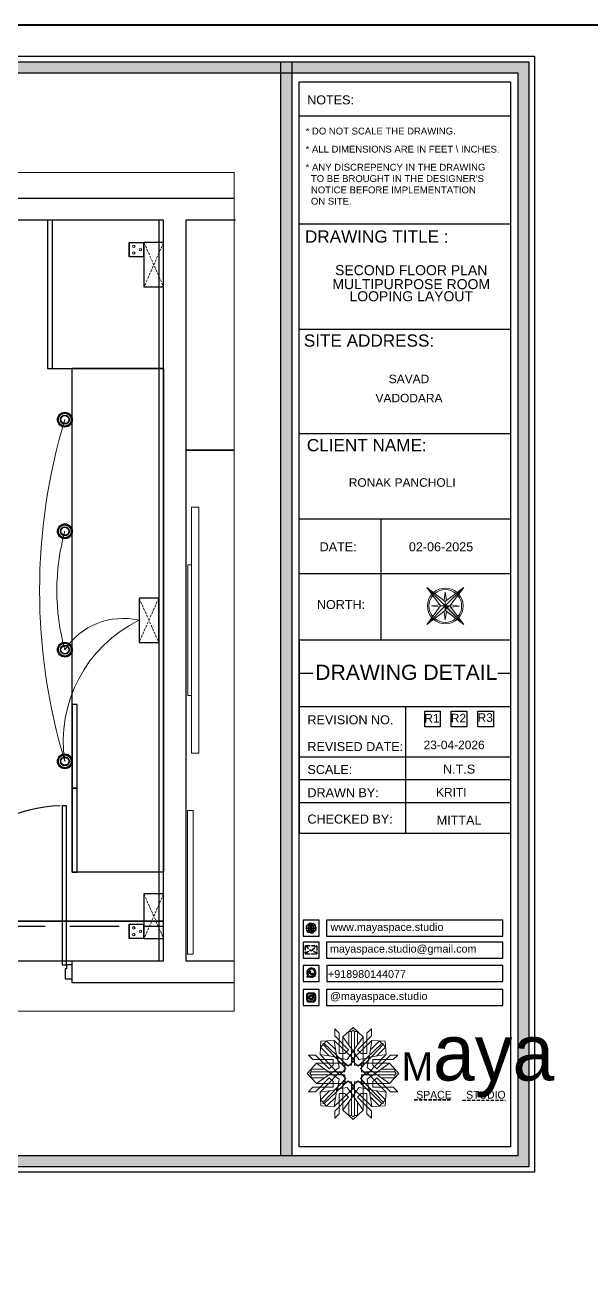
# Model space of a CAD drawing. Header units: millimetres. Extents: x 145796 to 148307, y -176303 to -174465.
# Drawn here: x 146123.7 to 146238.3, y -174716.5 to -174465.2 of the extents above; entities that cross this region are included whole.
import ezdxf
from ezdxf.enums import TextEntityAlignment as Align

# ---------------------------------------------------------------- set-up
doc = ezdxf.new("R2010")
doc.units = ezdxf.units.MM
doc.header["$MEASUREMENT"] = 0
for name, pattern in [('DASHED', [0.75, 0.5, -0.25]), ('DASHED2', [0.375, 0.25, -0.125]), ('DASHEDX2', [1.5, 1, -0.5])]:
    doc.linetypes.add(name, pattern=pattern)
doc.layers.add('AR ELE-5', color=134, linetype='Continuous')
for name, color, linetype, lineweight in [('dim05', 1, 'Continuous', 13), ('Dimension', 10, 'DASHEDX2', 20), ('ELEC-wires', 1, 'DASHED2', 13), ('Electrical', 84, 'Continuous', 30), ('ELEVATION ( SPIRAL STAIR )', 250, 'Continuous', 9), ('FALSE CEILING', 6, 'Continuous', 30), ('FURNITURE', 32, 'Continuous', 9), ('FURNITURE-1', 252, 'Continuous', 13), ('hatch-rcc', 251, 'Continuous', 9), ('Labelling', 1, 'Continuous', 25), ('NAME PLATE', 7, 'Continuous', 25), ('SECOND FLOOR', 7, 'Continuous', 9), ('SECOND FLOOR  ( PLINE )', 251, 'Continuous', 30), ('title block', 7, 'Continuous', 9)]:
    doc.layers.add(name, color=color, linetype=linetype, lineweight=lineweight)
doc.layers.add('XX~SLAB ( PLINE )', color=251, linetype='Continuous', plot=False)
doc.styles.add('Arial', font='arial.ttf')
doc.styles.get("Standard").update_dxf_attribs({"font": 'arial.ttf', "height": 6})

# ---------------------------------------------------------------- blocks, each defined once
blk = doc.blocks.new('ceiling')
at = {"layer": 'FURNITURE', "color": 9, "lineweight": 30, "true_color": 0xc7c8ca}
for p, q in [((142904.89, -176849.37, -0.13), (143012.89, -176849.37, -0.13)), ((142902.89, -176935.37, -0.13), (142902.89, -176851.37, -0.13)), ((142907.89, -176852.37, -0.13), (143014.89, -176852.37, -0.13)), ((143014.89, -176851.37, -0.13), (143014.89, -176880.36, -0.13)), ((142905.89, -176932.37, -0.13), (142905.89, -176854.37, -0.13)), ((143113.89, -176876.42), (143095.39, -176876.42)), ((143011.89, -176883.36, -0.13), (142939.89, -176883.36, -0.13)), ((142936.89, -176886.36, -0.13), (142936.89, -176934.37, -0.13)), ((142926.89, -176934.37, -0.13), (142907.89, -176934.37, -0.13)), ((142927.89, -176935.37, -0.13), (142927.89, -176936.37, -0.13)), ((142933.89, -176937.37, -0.13), (142904.89, -176937.37, -0.13)), ((142969.89, -176977.47, -0.13), (142969.89, -176955.47, -0.13)), ((142969.89, -176955.47, -0.13), (143023.89, -176955.47, -0.13)), ((142996.89, -176955.47, -0.13), (142996.89, -176981.47, -0.13)), ((143023.89, -176955.47, -0.13), (143023.89, -176977.47, -0.13)), ((143023.89, -176955.47, -0.13), (143023.89, -176957.47, -0.13)), ((142967.89, -176957.47, -0.13), (142969.89, -176957.47, -0.13)), ((143023.89, -176957.47, -0.13), (143025.89, -176957.47, -0.13)), ((142965.89, -176981.47, -0.13), (142965.89, -176959.47, -0.13)), ((143027.89, -176959.47, -0.13), (143027.89, -176981.47, -0.13)), ((143019.89, -176981.47, -0.13), (142973.89, -176981.47, -0.13)), ((143021.89, -176987.47, -0.13), (142971.89, -176987.47, -0.13))]:
    blk.add_line(p, q, dxfattribs=at)
at = {"layer": 'FURNITURE', "color": 3, "linetype": 'DASHEDX2', "lineweight": 30, "ltscale": 10}
blk.add_line((142899.89, -176989.42, -0.13), (143113.89, -176989.42, -0.13), dxfattribs=at)
at = {"layer": 'FURNITURE', "color": 9, "lineweight": 30, "ltscale": 10, "true_color": 0xc7c8ca}
for points in [[(143090.39, -176876.42), (143113.89, -176876.42), (143113.89, -176846.42), (143090.39, -176846.42)], [(143090.39, -176876.42), (143091.39, -176876.42), (143091.39, -176846.42), (143090.39, -176846.42)], [(143112.89, -176996.42), (143113.89, -176996.42), (143113.89, -176846.42), (143112.89, -176846.42)], [(143113.89, -176876.42), (143113.89, -176978.5), (143095.39, -176978.5), (143095.39, -176876.42)], [(143096.39, -176961.5), (143096.39, -176944.5), (143095.39, -176944.5), (143095.39, -176961.5)], [(143096.39, -176978.5), (143096.39, -176961.5), (143095.39, -176961.5), (143095.39, -176978.5)], [(143113.89, -176996.42), (143113.89, -176988.42), (142899.89, -176988.42), (142899.89, -176996.42)]]:
    blk.add_lwpolyline(points, close=True, dxfattribs=at)
at = {"layer": 'FURNITURE', "color": 9, "lineweight": 25, "true_color": 0xc7c8ca, "elevation": -0.13}
blk.add_lwpolyline([(142927.89, -176992.42, 1), (142931.89, -176992.42, -1), (142935.89, -176992.42, 1), (142939.89, -176992.42, -1), (142943.89, -176992.42, 1), (142947.89, -176992.42, -1), (142951.89, -176992.42, 1), (142955.89, -176992.42, -1), (142959.89, -176992.42, 1), (142963.89, -176992.42, -1), (142967.89, -176992.42, 1), (142971.89, -176992.42, -1), (142975.89, -176992.42, 1), (142979.89, -176992.42, -1), (142983.89, -176992.42, 1), (142987.89, -176992.42, -1), (142991.89, -176992.42, 1), (142995.89, -176992.42, -1), (142999.89, -176992.42, 1), (143003.89, -176992.42, -1), (143007.89, -176992.42, 1), (143011.89, -176992.42, -1), (143015.89, -176992.42, 1), (143019.89, -176992.42, -0.414214), (143021.89, -176990.42, -0.414214)], format="xyb", dxfattribs=at)
at = {"layer": 'FURNITURE', "color": 9, "lineweight": 30, "true_color": 0xc7c8ca}
for centre, radius, start, end in [((142904.89, -176851.37, -0.13), 2, 90, 180), ((143012.89, -176851.37, -0.13), 2, 0, 90), ((142907.89, -176854.37, -0.13), 2, 90, 180), ((143011.89, -176880.36, -0.13), 3, 270, 0), ((142939.89, -176886.36, -0.13), 3, 90, 180), ((142907.89, -176932.37, -0.13), 2, 180, 270), ((142904.89, -176935.37, -0.13), 2, 180, 270), ((142926.89, -176935.37, -0.13), 1, 0, 90), ((142933.89, -176934.37, -0.13), 3, 270, 0), ((142926.89, -176936.37, -0.13), 1, 270, 0), ((142967.89, -176959.47, -0.13), 2, 90, 180), ((143025.89, -176959.47, -0.13), 2, 0, 90), ((142973.89, -176977.47, -0.13), 4, 180, 270), ((143019.89, -176977.47, -0.13), 4, 270, 0), ((142971.89, -176981.47, -0.13), 6, 180, 270), ((143021.89, -176981.47, -0.13), 6, 270, 0)]:
    blk.add_arc(centre, radius, start, end, dxfattribs=at)
blk = doc.blocks.new('FSFSF')
at = {"color": 42, "lineweight": 5, "true_color": 0xe0ac11}
for p, q in [((28600.03, 143.51), (28600.03, 140.16)), ((28602.15, 141.41), (28600.03, 143.51)), ((28606.47, 133.76), (28600.03, 140.16)), ((28602.15, 141.41), (28602.15, 131.95)), ((28603.86, 139.69), (28608.58, 144.08)), ((28603.86, 126.58), (28603.86, 139.69)), ((28603.86, 139.69), (28608.58, 133.02)), ((28607.9, 142.22), (28606.58, 142.22)), ((28606.58, 142.22), (28606.58, 135.84)), ((28607.9, 142.22), (28608.58, 142.85)), ((28607.9, 142.22), (28607.9, 126.58)), ((28613.31, 139.69), (28608.58, 144.08)), ((28609.27, 142.22), (28608.59, 142.85)), ((28613.31, 139.69), (28608.59, 133.02)), ((28609.27, 142.22), (28609.27, 126.58)), ((28609.27, 142.22), (28610.59, 142.22)), ((28610.59, 142.22), (28610.59, 135.84)), ((28610.7, 133.76), (28617.14, 140.16)), ((28613.31, 126.58), (28613.31, 139.69)), ((28615.02, 141.41), (28617.14, 143.51)), ((28615.02, 141.41), (28615.02, 131.95)), ((28617.14, 143.51), (28617.14, 140.16)), ((28593.19, 131.45), (28593.54, 137.71)), ((28593.39, 135), (28594.56, 136.12)), ((28593.39, 135), (28597.6, 130.78)), ((28599.8, 138.06), (28593.54, 137.71)), ((28595.12, 136.69), (28594.53, 136.69)), ((28594.56, 136.12), (28594.56, 136.71)), ((28605.17, 124.98), (28594.56, 136.12)), ((28596.24, 137.86), (28595.12, 136.69)), ((28606.27, 126.08), (28595.12, 136.69)), ((28596.24, 137.86), (28600.47, 133.65)), ((28601.03, 130), (28599.8, 138.06)), ((28599.8, 138.05), (28608.58, 129.56)), ((28606.47, 133.76), (28604.75, 131.95)), ((28617.37, 138.05), (28608.59, 129.56)), ((28610.7, 133.76), (28612.42, 131.95)), ((28610.9, 126.08), (28622.05, 136.69)), ((28612.02, 124.98), (28622.62, 136.12)), ((28616.14, 130), (28617.37, 138.06)), ((28620.93, 137.86), (28616.7, 133.65)), ((28617.37, 138.06), (28623.63, 137.71)), ((28623.8, 135), (28619.59, 130.78)), ((28620.93, 137.86), (28622.05, 136.69)), ((28622.05, 136.69), (28622.64, 136.69)), ((28622.62, 136.12), (28622.62, 136.71)), ((28623.8, 135), (28622.62, 136.12)), ((28624, 131.45), (28623.65, 137.71)), ((28587.73, 131.22), (28591.08, 131.22)), ((28589.84, 129.1), (28587.73, 131.22)), ((28589.84, 129.1), (28599.29, 129.1)), ((28597.49, 124.78), (28591.08, 131.22)), ((28593.19, 131.45), (28601.69, 122.67)), ((28601.25, 130.22), (28593.19, 131.45)), ((28599.29, 126.5), (28599.29, 129.1)), ((28605.86, 129.18), (28601.03, 130)), ((28602.07, 125.39), (28601.25, 130.22)), ((28604.75, 131.95), (28602.15, 131.95)), ((28605.86, 129.18), (28608.58, 133.02)), ((28606.27, 126.08), (28608.58, 128.27)), ((28607.9, 128.92), (28608.58, 129.56)), ((28607.9, 128.92), (28608.58, 128.27)), ((28611.31, 129.18), (28608.59, 133.02)), ((28609.27, 128.92), (28608.59, 129.56)), ((28609.27, 128.92), (28608.59, 128.27)), ((28610.9, 126.08), (28608.59, 128.27)), ((28611.31, 129.18), (28616.14, 130)), ((28612.42, 131.95), (28615.02, 131.95)), ((28615.12, 125.39), (28615.94, 130.22)), ((28623.99, 131.45), (28615.5, 122.67)), ((28615.94, 130.22), (28624, 131.45)), ((28627.34, 129.1), (28617.89, 129.1)), ((28617.89, 126.5), (28617.89, 129.1)), ((28619.7, 124.78), (28626.1, 131.22)), ((28629.45, 131.22), (28626.1, 131.22)), ((28627.34, 129.1), (28629.45, 131.22)), ((28591.56, 127.39), (28587.17, 122.66)), ((28591.56, 117.94), (28587.17, 122.66)), ((28589.03, 123.35), (28588.4, 122.67)), ((28589.03, 121.98), (28588.4, 122.65)), ((28589.03, 123.35), (28589.03, 124.67)), ((28589.03, 124.67), (28595.4, 124.67)), ((28589.03, 123.35), (28604.66, 123.35)), ((28589.03, 121.98), (28604.66, 121.98)), ((28589.03, 121.98), (28589.03, 120.66)), ((28604.66, 127.39), (28591.56, 127.39)), ((28591.56, 127.39), (28598.23, 122.67)), ((28591.56, 117.94), (28598.23, 122.65)), ((28593.19, 113.88), (28601.69, 122.65)), ((28597.49, 124.78), (28599.29, 126.5)), ((28602.07, 125.39), (28598.23, 122.67)), ((28602.07, 119.94), (28598.23, 122.65)), ((28602.33, 123.35), (28601.69, 122.67)), ((28602.33, 121.98), (28601.69, 122.65)), ((28602.33, 123.35), (28602.97, 122.67)), ((28602.33, 121.98), (28602.97, 122.65)), ((28605.17, 124.98), (28602.97, 122.67)), ((28605.17, 120.35), (28602.97, 122.65)), ((28603.68, 126.54), (28603.68, 127.39)), ((28604.66, 126.54), (28603.68, 126.54)), ((28604.71, 127.57), (28603.86, 127.57)), ((28607.9, 126.58), (28603.86, 126.58)), ((28604.66, 123.35), (28604.66, 127.39)), ((28604.66, 121.98), (28604.66, 117.94)), ((28604.7, 126.58), (28604.71, 127.57)), ((28609.27, 126.58), (28613.31, 126.58)), ((28612.02, 124.98), (28614.21, 122.67)), ((28612.02, 120.35), (28614.21, 122.65)), ((28612.46, 126.58), (28612.46, 127.57)), ((28612.46, 127.57), (28613.31, 127.57)), ((28612.52, 123.35), (28612.52, 127.39)), ((28612.52, 127.39), (28625.63, 127.39)), ((28612.52, 126.54), (28613.51, 126.54)), ((28628.16, 123.35), (28612.52, 123.35)), ((28612.52, 121.98), (28612.52, 117.94)), ((28628.16, 121.98), (28612.52, 121.98)), ((28613.51, 126.54), (28613.51, 127.39)), ((28614.85, 123.35), (28614.21, 122.67)), ((28614.85, 121.98), (28614.21, 122.65)), ((28614.85, 123.35), (28615.5, 122.67)), ((28614.85, 121.98), (28615.5, 122.65)), ((28615.12, 125.39), (28618.96, 122.67)), ((28615.12, 119.94), (28618.96, 122.65)), ((28623.99, 113.88), (28615.5, 122.65)), ((28619.7, 124.78), (28617.89, 126.5)), ((28625.63, 127.39), (28618.96, 122.67)), ((28625.63, 117.94), (28618.96, 122.65)), ((28628.16, 124.67), (28621.78, 124.67)), ((28625.63, 127.39), (28630.02, 122.66)), ((28625.63, 117.94), (28630.02, 122.66)), ((28628.16, 123.35), (28628.16, 124.67)), ((28628.16, 123.35), (28628.78, 122.67)), ((28628.16, 121.98), (28628.78, 122.65)), ((28628.16, 121.98), (28628.16, 120.66)), ((28589.84, 116.23), (28587.73, 114.11)), ((28589.03, 120.66), (28595.4, 120.66)), ((28589.84, 116.23), (28599.29, 116.23)), ((28597.49, 120.54), (28591.08, 114.11)), ((28604.66, 117.94), (28591.56, 117.94)), ((28605.17, 120.35), (28594.56, 109.2)), ((28606.27, 119.15), (28595.12, 108.54)), ((28597.49, 120.54), (28599.29, 118.83)), ((28599.29, 118.83), (28599.29, 116.23)), ((28605.86, 116.05), (28601.03, 115.23)), ((28602.07, 119.94), (28601.25, 115.1)), ((28604.66, 118.78), (28603.68, 118.78)), ((28603.68, 118.78), (28603.68, 117.94)), ((28607.9, 118.65), (28603.86, 118.65)), ((28603.86, 118.65), (28603.86, 105.54)), ((28604.71, 117.66), (28603.86, 117.66)), ((28604.7, 118.65), (28604.71, 117.66)), ((28605.86, 116.05), (28608.58, 112.21)), ((28606.27, 119.15), (28608.58, 116.96)), ((28607.9, 103.01), (28607.9, 118.65)), ((28607.9, 116.31), (28608.58, 116.96)), ((28607.9, 116.31), (28608.58, 115.67)), ((28610.9, 119.15), (28608.59, 116.96)), ((28609.27, 116.31), (28608.59, 116.96)), ((28609.27, 116.31), (28608.59, 115.67)), ((28611.31, 116.05), (28608.59, 112.21)), ((28609.27, 118.65), (28613.31, 118.65)), ((28609.27, 103.01), (28609.27, 118.65)), ((28610.9, 119.15), (28622.05, 108.54)), ((28611.31, 116.05), (28616.14, 115.23)), ((28612.02, 120.35), (28622.62, 109.2)), ((28612.46, 118.65), (28612.46, 117.66)), ((28612.46, 117.66), (28613.31, 117.66)), ((28612.52, 118.78), (28613.51, 118.78)), ((28612.52, 117.94), (28625.63, 117.94)), ((28613.31, 118.65), (28613.31, 105.54)), ((28613.51, 118.78), (28613.51, 117.94)), ((28615.12, 119.94), (28615.94, 115.1)), ((28619.7, 120.54), (28617.89, 118.83)), ((28617.89, 118.83), (28617.89, 116.23)), ((28627.34, 116.23), (28617.89, 116.23)), ((28619.7, 120.54), (28626.1, 114.11)), ((28628.16, 120.66), (28621.78, 120.66)), ((28627.34, 116.23), (28629.45, 114.11)), ((28587.73, 114.11), (28591.08, 114.11)), ((28601.25, 115.1), (28593.19, 113.87)), ((28593.19, 113.87), (28593.54, 107.62)), ((28593.39, 110.32), (28597.6, 114.55)), ((28593.39, 110.32), (28594.56, 109.2)), ((28596.24, 107.37), (28600.47, 111.58)), ((28599.8, 107.17), (28608.58, 115.67)), ((28601.03, 115.23), (28599.8, 107.17)), ((28606.47, 111.47), (28600.03, 105.07)), ((28602.15, 103.82), (28602.15, 113.27)), ((28604.75, 113.27), (28602.15, 113.27)), ((28603.86, 105.54), (28608.58, 112.21)), ((28606.47, 111.47), (28604.75, 113.27)), ((28617.37, 107.17), (28608.59, 115.67)), ((28613.31, 105.54), (28608.59, 112.21)), ((28610.7, 111.47), (28612.42, 113.27)), ((28610.7, 111.47), (28617.14, 105.07)), ((28612.42, 113.27), (28615.02, 113.27)), ((28615.02, 103.82), (28615.02, 113.27)), ((28615.94, 115.1), (28624, 113.87)), ((28616.14, 115.23), (28617.37, 107.17)), ((28620.93, 107.37), (28616.7, 111.58)), ((28623.8, 110.32), (28619.59, 114.55)), ((28623.8, 110.32), (28622.62, 109.2)), ((28624, 113.87), (28623.65, 107.62)), ((28629.45, 114.11), (28626.1, 114.11)), ((28599.8, 107.17), (28593.54, 107.52)), ((28595.12, 108.54), (28594.53, 108.54)), ((28594.56, 109.2), (28594.56, 108.61)), ((28596.24, 107.37), (28595.12, 108.54)), ((28600.03, 101.71), (28600.03, 105.07)), ((28603.86, 105.54), (28608.58, 101.15)), ((28606.58, 103.01), (28606.58, 109.38)), ((28613.31, 105.54), (28608.58, 101.15)), ((28610.59, 103.01), (28610.59, 109.38)), ((28617.14, 101.71), (28617.14, 105.07)), ((28617.37, 107.17), (28623.63, 107.52)), ((28620.93, 107.37), (28622.05, 108.54)), ((28622.05, 108.54), (28622.64, 108.54)), ((28622.62, 109.2), (28622.62, 108.61)), ((28602.15, 103.82), (28600.03, 101.71)), ((28607.9, 103.01), (28606.58, 103.01)), ((28607.9, 103.01), (28608.58, 102.38)), ((28609.27, 103.01), (28608.59, 102.38)), ((28609.27, 103.01), (28610.59, 103.01)), ((28615.02, 103.82), (28617.14, 101.71))]:
    blk.add_line(p, q, dxfattribs=at)
blk = doc.blocks.new('hgwg')
at = {"layer": 'Dimension', "true_color": 0xd39e00}
h = blk.add_hatch(color=42, dxfattribs=at)
h.dxf.hatch_style = 1
h.paths.add_polyline_path([(27505.71, 45.05), (27494.27, 45.05), (27494.27, 44.9), (27505.71, 44.9)])
h = blk.add_hatch(color=42, dxfattribs=at)
h.dxf.hatch_style = 1
h.paths.add_polyline_path([(27523.3, 44.9), (27509.68, 44.9), (27509.68, 44.75), (27523.3, 44.75)])
at = {"layer": 'Dimension', "color": 42, "true_color": 0xd39e00}
for p, q in [((27494.27, 45.05), (27505.71, 45.05)), ((27494.27, 44.9), (27494.27, 45.05)), ((27494.27, 44.9), (27505.71, 44.9)), ((27505.71, 45.05), (27505.71, 44.9)), ((27509.68, 44.9), (27523.3, 44.9)), ((27509.68, 44.9), (27509.68, 44.75)), ((27509.68, 44.75), (27523.3, 44.75)), ((27523.3, 44.75), (27523.3, 44.9))]:
    blk.add_line(p, q, dxfattribs=at)
at = {"layer": 'Dimension', "color": 42, "true_color": 0xd39e00, "attachment_point": 1}
for s, width, insert, char_height in [('{\\fCinzel|b0|i0|c0|p2;\\H1.5x;M\\fAmsterdam One|b0|i0|c0|p2;\\H2x;aya}', 85.3277, (27490.17, 69.17), 6), ('{\\fCinzel|b0|i0|c0|p0;SPACE     STUDIO}', 66.129, (27494.83, 47.86), 2.5)]:
    blk.add_mtext_dynamic_manual_height_columns(s, width=width, gutter_width=30, heights=[0], dxfattribs=dict(at, insert=insert, char_height=char_height))
blk = doc.blocks.new('QEGW4TG')
at = {"layer": 'Dimension', "true_color": 0x000000}
h = blk.add_hatch(color=18, dxfattribs=at)
h.dxf.hatch_style = 1
h.paths.add_polyline_path([(2.69, 1.93, 0.170513), (2.95, 1.97, 0.190337), (3.11, 2.18, 0.316231), (3.07, 2.28), (2.79, 2.37, 0.273721), (2.69, 2.34, 0.040749), (2.63, 2.27, -0.441282), (2.53, 2.25, -0.11828), (2.06, 2.64, -0.441282), (2.07, 2.74, 0.040749), (2.13, 2.81, 0.290083), (2.14, 2.92), (2.01, 3.18, 0.316231), (1.91, 3.2, 0.190337), (1.73, 3, 0.170513), (1.72, 2.74, 0.252784)], flags=0)
h.paths.add_polyline_path([(1.19, 1.98), (1.03, 1.3, 0.550912), (1.11, 1.23), (1.75, 1.39, 6.344125)])
h.paths.add_polyline_path([(1.81, 1.7), (1.4, 1.6), (1.5, 2.03, -9.071339)], flags=16)
h.paths.add_polyline_path([(3.11, 2.16, -0.17811), (2.95, 1.97, -0.170513), (2.69, 1.93, -0.252784), (1.72, 2.74, -0.170513), (1.73, 3, -0.17811), (1.89, 3.19, -0.370089), (2.01, 3.18), (2.14, 2.92, -0.307185), (2.13, 2.8, -0.041087), (2.06, 2.73, 0.321676), (2.05, 2.65, 0.126524), (2.55, 2.24, 0.312216), (2.62, 2.26, -0.041087), (2.68, 2.34, -0.290673), (2.79, 2.37), (3.07, 2.28, -0.370089)], flags=0)
h = blk.add_hatch(color=18, dxfattribs=at)
h.dxf.hatch_style = 1
h.paths.add_polyline_path([(2.79, 2.37, 0.273721), (2.69, 2.34, 0.040749), (2.63, 2.27, -0.441282), (2.53, 2.25, -0.11828), (2.06, 2.64, -0.441282), (2.07, 2.74, 0.040749), (2.13, 2.81, 0.290083), (2.14, 2.92), (2.01, 3.18, 0.316231), (1.91, 3.2, 0.190337), (1.73, 3, 0.170513), (1.72, 2.74, 0.252784), (2.69, 1.93, 0.170513), (2.95, 1.97, 0.190337), (3.11, 2.18, 0.316231), (3.07, 2.28)])
for p, q in [((1.19, 1.98), (1.03, 1.3)), ((1.1, 1.23), (1.75, 1.39)), ((1.5, 2.03), (1.4, 1.6)), ((1.4, 1.6), (1.81, 1.7)), ((2.01, 3.18), (2.14, 2.92)), ((3.07, 2.28), (2.8, 2.36))]:
    blk.add_line(p, q)
blk.add_lwpolyline([(0, 0), (4.68, 0), (4.68, 4.68), (0, 4.68)], close=True)
for centre, radius, start, end in [((2.39, 2.56), 1.34, 241.4727, 205.6422), ((1.09, 1.29), 0.0598, 164.8483, 282.1458), ((2.39, 2.56), 1.04, 235.9962, 210.8333), ((2.09, 2.87), 0.39, 159.7007, 198.4072), ((2.96, 3.23), 1.33, 201.4218, 258.1669), ((2.07, 2.87), 0.364, 118.9685, 159.3648), ((1.94, 3.12), 0.0896, 41.8985, 123.1344), ((2.11, 2.68), 0.066, 135.9932, 224.8892), ((1.67, 3.16), 0.586, 312.4617, 321.8728), ((3.12, 3.42), 1.31, 216.5455, 243.5279), ((2.05, 2.87), 0.104, 320.3924, 28.6971), ((2.57, 2.3), 0.066, 234.2482, 323.1441), ((3.11, 1.94), 0.586, 137.2645, 146.6756), ((2.76, 2.27), 0.104, 70.4402, 138.745), ((2.75, 2.31), 0.39, 260.7301, 299.4366), ((2.76, 2.29), 0.364, 299.7725, 340.1688), ((3.03, 2.2), 0.0896, 336.0029, 57.2388)]:
    blk.add_arc(centre, radius, start, end)
blk = doc.blocks.new('ASGERG')
at = {"layer": 'Dimension', "true_color": 0x000000}
h = blk.add_hatch(color=18, dxfattribs=at)
h.dxf.hatch_style = 1
h.paths.add_polyline_path([(0.99, 1.7, 0.353872), (1.69, 1.03), (2.96, 1.03, 0.353872), (3.66, 1.7), (3.66, 2.99, 0.353872), (2.96, 3.67), (1.69, 3.67, 0.353872), (0.99, 2.99)])
h.paths.add_polyline_path([(1.27, 2.97, -0.353872), (1.72, 3.4), (2.94, 3.4, -0.353872), (3.38, 2.97), (3.38, 1.72, -0.353872), (2.94, 1.3), (1.72, 1.3, -0.353872), (1.27, 1.72)], flags=16)
h.paths.add_polyline_path([(3.02, 2.35, -1), (1.64, 2.35, -1)], flags=0)
h.paths.add_polyline_path([(2.74, 2.35, -1), (1.92, 2.35, -1)], flags=0)
h.paths.add_polyline_path([(2.86, 3.02, -1), (3.19, 3.02, -1)], flags=0)
h.paths.add_polyline_path([(1.64, 2.35, 1), (3.02, 2.35, 1)], flags=0)
h = blk.add_hatch(color=18, dxfattribs=at)
h.dxf.hatch_style = 1
h.paths.add_polyline_path([(1.64, 2.35, 1), (3.02, 2.35, 1)])
h.paths.add_polyline_path([(2.74, 2.35, -1), (1.92, 2.35, -1)], flags=16)
h = blk.add_hatch(color=18, dxfattribs=at)
h.dxf.hatch_style = 1
h.paths.add_polyline_path([(3.19, 3.02, 1), (2.86, 3.02, 1)])
for p, q in [((1.69, 3.67), (2.96, 3.67)), ((0.99, 2.99), (0.99, 1.7)), ((1.27, 2.97), (1.27, 1.72)), ((1.69, 1.03), (2.96, 1.03)), ((2.94, 3.4), (1.72, 3.4)), ((2.94, 1.3), (1.72, 1.3)), ((3.38, 2.97), (3.38, 1.72)), ((3.66, 2.99), (3.66, 1.7))]:
    blk.add_line(p, q)
blk.add_lwpolyline([(0, 0), (4.68, 0), (4.68, 4.68), (0, 4.68)], close=True)
for centre, radius in [((2.33, 2.35), 0.694), ((2.33, 2.35), 0.414), ((3.02, 3.02), 0.168)]:
    blk.add_circle(centre, radius)
for centre, radius, start, end in [((1.76, 2.89), 0.778, 94.8631, 172.8127), ((2.89, 2.89), 0.778, 7.1873, 85.1369), ((1.76, 1.8), 0.778, 187.1873, 265.1369), ((1.76, 2.91), 0.491, 94.8631, 172.8127), ((1.76, 1.78), 0.491, 187.1873, 265.1369), ((2.9, 2.91), 0.491, 7.1873, 85.1369), ((2.9, 1.78), 0.491, 274.8631, 352.8127), ((2.89, 1.8), 0.778, 274.8631, 352.8127)]:
    blk.add_arc(centre, radius, start, end)
blk = doc.blocks.new('ETYETE')
at = {"layer": 'Dimension', "true_color": 0x000000}
h = blk.add_hatch(color=18, dxfattribs=at)
h.dxf.hatch_style = 1
h.paths.add_polyline_path([(3.76, 1.14, 0.414214), (4.12, 1.5), (4.12, 3.29, 0.414214), (3.76, 3.65), (0.92, 3.65, 0.414214), (0.56, 3.29), (0.56, 1.5, 0.414214), (0.92, 1.14)])
h.paths.add_polyline_path([(2.61, 2.22), (3.92, 1.34, -0.198912), (3.76, 1.28), (0.92, 1.28, -0.198912), (0.76, 1.34), (2.08, 2.22), (2.34, 1.98)], flags=16)
h.paths.add_polyline_path([(2.34, 2.16), (0.89, 3.51, -0.028783), (0.92, 3.52), (3.76, 3.52, -0.028783), (3.79, 3.51)], flags=16)
h.paths.add_polyline_path([(2.71, 2.32), (3.92, 3.45, -0.202482), (3.99, 3.29), (3.99, 1.5, -0.043076), (3.98, 1.46)], flags=16)
h.paths.add_polyline_path([(1.98, 2.32), (0.7, 1.46, -0.043076), (0.7, 1.5), (0.7, 3.29, -0.202482), (0.76, 3.45)], flags=16)
blk.add_lwpolyline([(0, 0), (4.68, 0), (4.68, 4.68), (0, 4.68)], close=True)
at = {"layer": 'Dimension', "color": 18, "true_color": 0x000000}
for p, q in [((0.92, 3.65), (3.76, 3.65)), ((0.56, 3.29), (0.56, 1.5)), ((0.7, 3.29), (0.7, 1.5)), ((0.7, 1.46), (1.98, 2.32)), ((0.76, 3.45), (1.98, 2.32)), ((0.76, 1.34), (2.08, 2.22)), ((0.89, 3.51), (2.34, 2.16)), ((0.92, 3.52), (3.76, 3.52)), ((0.92, 1.28), (3.76, 1.28)), ((0.92, 1.14), (3.76, 1.14)), ((2.08, 2.22), (2.34, 1.98)), ((2.34, 2.16), (3.79, 3.51)), ((2.34, 1.98), (2.61, 2.22)), ((3.92, 1.34), (2.61, 2.22)), ((2.71, 2.32), (3.92, 3.45)), ((3.98, 1.46), (2.71, 2.32)), ((3.99, 3.29), (3.99, 1.5)), ((4.12, 3.29), (4.12, 1.5))]:
    blk.add_line(p, q, dxfattribs=at)
for centre, radius, start, end in [((0.92, 3.29), 0.358, 90, 180), ((3.76, 3.29), 0.358, 0, 90), ((0.92, 1.5), 0.358, 180, 270), ((0.92, 3.29), 0.224, 134.2136, 180), ((0.92, 1.5), 0.224, 180, 189.8662), ((0.92, 1.5), 0.224, 225, 270), ((0.92, 3.29), 0.224, 90, 96.5948), ((3.76, 3.29), 0.224, 83.4052, 90), ((3.76, 1.5), 0.358, 270, 0), ((3.76, 1.5), 0.224, 270, 315), ((3.76, 3.29), 0.224, 0, 45.7864), ((3.76, 1.5), 0.224, 350.1338, 0)]:
    blk.add_arc(centre, radius, start, end, dxfattribs=at)
blk = doc.blocks.new('DTGWEGEARG')
at = {"layer": 'Dimension', "true_color": 0x000000}
h = blk.add_hatch(color=18, dxfattribs=at)
h.dxf.hatch_style = 1
h.paths.add_polyline_path([(3.83, 2.34, 1), (0.85, 2.34, 1)])
h.paths.add_polyline_path([(2.51, 1.01, 0.105795), (2.96, 1.58, -0.055205), (3.3, 1.41, -0.169822)], flags=16)
h.paths.add_polyline_path([(2.41, 1.12), (2.41, 1.69, -0.058279), (2.81, 1.63, -0.103353)], flags=16)
h.paths.add_polyline_path([(2.26, 1.13, -0.101741), (1.87, 1.63, -0.057171), (2.26, 1.69)], flags=16)
h.paths.add_polyline_path([(2.17, 1.01, -0.169822), (1.38, 1.41, -0.055205), (1.72, 1.58, 0.105795)], flags=16)
h.paths.add_polyline_path([(3.02, 1.72, 0.081336), (3.13, 2.27), (3.68, 2.27, -0.152069), (3.4, 1.52, 0.05687)], flags=16)
h.paths.add_polyline_path([(2.87, 1.77, 0.061945), (2.41, 1.84), (2.41, 2.27), (2.98, 2.27, -0.081344)], flags=16)
h.paths.add_polyline_path([(2.26, 1.84, 0.060923), (1.8, 1.77, -0.081344), (1.7, 2.27), (2.26, 2.27)], flags=16)
h.paths.add_polyline_path([(1.66, 1.72, 0.05687), (1.28, 1.52, -0.152069), (1, 2.27), (1.55, 2.27, 0.081336)], flags=16)
h.paths.add_polyline_path([(2.41, 2.42), (2.41, 2.83, 0.061945), (2.87, 2.91, -0.080009), (2.98, 2.42)], flags=16)
h.paths.add_polyline_path([(3.13, 2.42, 0.080116), (3.02, 2.96, 0.05687), (3.4, 3.16, 0.028258), (3.3, 3.27, -0.055205), (2.96, 3.1, 0.105795), (2.51, 3.67, -0.36029), (3.68, 2.42)], flags=16)
h.paths.add_polyline_path([(2.26, 2.42), (1.7, 2.42, -0.080009), (1.8, 2.91, 0.060923), (2.26, 2.84)], flags=16)
h.paths.add_polyline_path([(1.55, 2.42), (1, 2.42, -0.150466), (1.28, 3.16, 0.05687), (1.66, 2.96, 0.080116)], flags=16)
h.paths.add_polyline_path([(2.41, 2.98), (2.41, 3.56, -0.103353), (2.81, 3.05, -0.058279)], flags=16)
h.paths.add_polyline_path([(2.26, 2.99, -0.057171), (1.87, 3.05, -0.101741), (2.26, 3.55)], flags=16)
h.paths.add_polyline_path([(1.72, 3.1, -0.055205), (1.38, 3.27, -0.169822), (2.17, 3.67, 0.105795)], flags=16)
blk.add_lwpolyline([(0, 0), (4.68, 0), (4.68, 4.68), (0, 4.68)], close=True)
at = {"layer": 'Dimension', "color": 18, "true_color": 0x000000}
for p, q in [((1, 2.42), (1.55, 2.42)), ((1, 2.27), (1.55, 2.27)), ((1.7, 2.42), (2.26, 2.42)), ((1.7, 2.27), (2.26, 2.27)), ((2.26, 3.55), (2.26, 2.99)), ((2.26, 2.84), (2.26, 2.42)), ((2.26, 2.27), (2.26, 1.84)), ((2.26, 1.69), (2.26, 1.13)), ((2.41, 3.56), (2.41, 2.98)), ((2.41, 2.83), (2.41, 2.42)), ((2.41, 2.42), (2.98, 2.42)), ((2.41, 2.27), (2.98, 2.27)), ((2.41, 2.27), (2.41, 1.84)), ((2.41, 1.69), (2.41, 1.12)), ((3.13, 2.42), (3.68, 2.42)), ((3.13, 2.27), (3.68, 2.27))]:
    blk.add_line(p, q, dxfattribs=at)
blk.add_circle((2.34, 2.34), 1.49, dxfattribs=at)
for centre, radius, start, end in [((2.34, 2.34), 1.34, 97.3549, 135.9073), ((3.28, 2.34), 1.73, 129.9301, 154.0867), ((2.34, 2.34), 1.34, 3.3907, 82.6451), ((1.4, 2.34), 1.73, 25.9133, 50.0699), ((2.34, 2.34), 1.34, 142.3819, 176.6093), ((2.34, 2.34), 1.34, 183.0315, 217.6181), ((2.34, 4.74), 1.9, 236.1399, 249.1595), ((2.34, -0.06), 1.9, 110.8405, 123.8601), ((2.34, 4.74), 1.75, 236.7417, 249.3811), ((2.34, -0.06), 1.75, 110.6189, 123.2583), ((2.34, 2.34), 1.34, 224.0927, 262.6451), ((3.28, 2.34), 1.73, 159.0567, 177.3789), ((3.28, 2.34), 1.73, 182.3435, 200.9433), ((3.28, 2.34), 1.58, 158.8325, 177.1302), ((3.28, 2.34), 1.58, 182.5658, 201.1675), ((3.28, 2.34), 1.73, 205.9133, 230.0699), ((2.34, 4.74), 1.9, 253.6799, 267.6253), ((2.34, -0.06), 1.9, 92.3747, 106.3201), ((3.28, 2.34), 1.58, 130.1073, 153.3446), ((2.34, 4.74), 1.75, 254.3336, 267.422), ((2.34, -0.06), 1.75, 92.578, 105.6664), ((3.28, 2.34), 1.58, 206.6554, 229.8927), ((1.4, 2.34), 1.58, 26.6554, 50.2584), ((2.34, 4.74), 1.75, 272.3248, 285.6664), ((2.34, 4.74), 1.9, 272.1415, 286.3201), ((2.34, -0.06), 1.9, 73.6799, 87.8585), ((2.34, -0.06), 1.75, 74.3336, 87.6752), ((1.4, 2.34), 1.58, 309.7416, 333.3446), ((1.4, 2.34), 1.73, 309.9301, 334.0867), ((2.34, 2.34), 1.34, 277.3549, 315.9073), ((1.4, 2.34), 1.58, 2.8698, 21.1675), ((1.4, 2.34), 1.58, 338.8325, 357.4342), ((2.34, 4.74), 1.75, 290.6189, 303.2583), ((2.34, -0.06), 1.75, 56.7417, 69.3811), ((2.34, 4.74), 1.9, 290.8405, 303.8601), ((1.4, 2.34), 1.73, 2.6211, 20.9433), ((1.4, 2.34), 1.73, 339.0567, 357.6565), ((2.34, -0.06), 1.9, 56.1399, 69.1595), ((2.34, 2.34), 1.34, 322.3819, 356.9685)]:
    blk.add_arc(centre, radius, start, end, dxfattribs=at)
blk = doc.blocks.new('4t')
at = {"transparency": 33554607}
h = blk.add_hatch(color=1, dxfattribs=at)
h.dxf.hatch_style = 1
h.paths.add_polyline_path([(45531.33, -35822.29), (45529.23, -35821.83), (45528.09, -35837.01)])
h = blk.add_hatch(color=1, dxfattribs=at)
h.dxf.hatch_style = 1
h.paths.add_polyline_path([(45533.44, -35822.75), (45531.33, -35822.29), (45528.09, -35837.01)])
h = blk.add_hatch(color=1, dxfattribs=at)
h.dxf.hatch_style = 1
h.paths.add_polyline_path([(45531.8, -35820.19), (45529.23, -35821.83), (45531.33, -35822.29)])
h = blk.add_hatch(color=1, dxfattribs=at)
h.dxf.hatch_style = 1
h.paths.add_polyline_path([(45531.8, -35820.19), (45531.33, -35822.29), (45533.44, -35822.75)])
at = {"layer": 'title block', "color": 7, "lineweight": 9}
for p, q in [((45535.51, -35803.37), (45530.16, -35817.62)), ((45535.51, -35803.37), (45531.8, -35820.19)), ((45534.36, -35818.55), (45535.51, -35803.37)), ((45530.5, -35816.7), (45526.88, -35812.49)), ((45526.88, -35812.49), (45529.18, -35817.55)), ((45530.16, -35817.62), (45514.98, -35816.48)), ((45514.98, -35816.48), (45529.23, -35821.83)), ((45514.98, -35816.48), (45531.8, -35820.19)), ((45528.31, -35821.48), (45524.1, -35825.11)), ((45524.1, -35825.11), (45529.16, -35822.81)), ((45531.8, -35820.19), (45528.09, -35837.01)), ((45529.23, -35821.83), (45528.09, -35837.01)), ((45528.09, -35837.01), (45533.44, -35822.75)), ((45531.8, -35820.19), (45529.23, -35821.83)), ((45531.8, -35820.19), (45530.16, -35817.62)), ((45534.36, -35818.55), (45531.8, -35820.19)), ((45533.44, -35822.75), (45531.8, -35820.19)), ((45531.8, -35820.19), (45548.62, -35823.9)), ((45533.44, -35822.75), (45548.62, -35823.9)), ((45548.62, -35823.9), (45534.36, -35818.55)), ((45536.71, -35827.89), (45534.42, -35822.83)), ((45539.5, -35815.27), (45534.44, -35817.57)), ((45535.28, -35818.89), (45539.5, -35815.27)), ((45533.09, -35823.67), (45536.71, -35827.89))]:
    blk.add_line(p, q, dxfattribs=at)
for radius, start, end in [(11.79, 81.35997, 163.76651), (10.83, 82.42855, 162.69793), (10.83, 352.42855, 72.69793), (11.79, 351.35997, 73.76651), (11.79, 171.35997, 253.76651), (10.83, 172.42855, 252.69793), (11.79, 261.35997, 343.76651), (10.83, 262.42855, 342.69793)]:
    blk.add_arc((45531.8, -35820.19), radius, start, end, dxfattribs=at)
blk = doc.blocks.new('LAYOUT FILE')
at = {"layer": 'NAME PLATE', "true_color": 0xd39e00}
h = blk.add_hatch(color=42, dxfattribs=at)
h.paths.add_polyline_path([(3346889.83, -513806.18), (3346889.83, -514260.7), (3347535.56, -514260.7), (3347535.56, -513806.18)])
h.paths.add_polyline_path([(3346894.36, -513810.71), (3347531.03, -513810.71), (3347531.03, -514256.17), (3346894.36, -514256.17)], flags=16)
blk.add_hatch(color=42, dxfattribs=at).paths.add_polyline_path([(3347433.6, -514256.17), (3347438.13, -514256.17), (3347438.13, -513806.18), (3347433.6, -513806.18)])
at = {"layer": 'NAME PLATE', "color": 42, "true_color": 0xd39e00}
for p, q in [((3347527.96, -513828.55), (3347441.2, -513828.55)), ((3347527.96, -513872.99), (3347441.2, -513872.99)), ((3347527.96, -513916.26), (3347441.2, -513916.26)), ((3347527.96, -513959.27), (3347441.2, -513959.27)), ((3347527.96, -513994.31), (3347441.2, -513994.31)), ((3347474.77, -513994.31), (3347474.77, -514044.12)), ((3347527.96, -514016.86), (3347441.2, -514016.86)), ((3347527.96, -514044.12), (3347441.2, -514044.12)), ((3347441.2, -514044.12), (3347441.2, -514123.43)), ((3347527.96, -514044.12), (3347527.96, -514123.43)), ((3347441.2, -514057.72), (3347446.81, -514057.72)), ((3347522.72, -514057.72), (3347527.96, -514057.72)), ((3347441.2, -514071.32), (3347527.96, -514071.32)), ((3347484.98, -514123.43), (3347484.98, -514071.32)), ((3347527.96, -514092.16), (3347441.2, -514092.16)), ((3347527.96, -514101.55), (3347441.2, -514101.55)), ((3347527.96, -514110.94), (3347441.2, -514110.94)), ((3347441.2, -514123.43), (3347527.96, -514123.43))]:
    blk.add_line(p, q, dxfattribs=at)
for points in [[(3346887.56, -513803.91), (3347537.83, -513803.91), (3347537.83, -514262.96), (3346887.56, -514262.96)], [(3346889.83, -513806.18), (3347535.56, -513806.18), (3347535.56, -514260.7), (3346889.83, -514260.7)], [(3347433.6, -514256.17), (3347433.6, -513806.18), (3347438.13, -513806.18), (3347438.13, -514256.17)], [(3346894.36, -513810.71), (3347531.03, -513810.71), (3347531.03, -514256.17), (3346894.36, -514256.17)], [(3347441.2, -514252.44), (3347441.2, -513814.44), (3347527.96, -513814.44), (3347527.96, -514252.44)], [(3347492.73, -514073.33), (3347499.12, -514073.33), (3347499.12, -514079.72), (3347492.73, -514079.72)], [(3347503.67, -514073.33), (3347510.06, -514073.33), (3347510.06, -514079.72), (3347503.67, -514079.72)], [(3347514.62, -514073.33), (3347521.01, -514073.33), (3347521.01, -514079.72), (3347514.62, -514079.72)]]:
    blk.add_lwpolyline(points, close=True, dxfattribs=at)
at = {"layer": 'NAME PLATE', "color": 0}
for points in [[(3347452.43, -514165.84), (3347524.78, -514165.84), (3347524.78, -514159.23), (3347452.43, -514159.23)], [(3347452.43, -514174.87), (3347524.78, -514174.87), (3347524.78, -514168.26), (3347452.43, -514168.26)], [(3347452.46, -514184.5), (3347524.78, -514184.5), (3347524.78, -514177.88), (3347452.46, -514177.88)], [(3347452.43, -514194.36), (3347524.78, -514194.36), (3347524.78, -514187.74), (3347452.43, -514187.74)]]:
    blk.add_lwpolyline(points, close=True, dxfattribs=at)
at = {"layer": 'NAME PLATE', "xscale": 0.6215000753186288, "yscale": 0.6215000753186288, "zscale": 0.6215000753186288, "rotation": 57.43675864906671}
blk.add_blockref('4t', (3313507.76, -525897.34), dxfattribs=at)
at = {"layer": 'NAME PLATE', "color": 0, "xscale": 1.413658832510879, "yscale": 1.413658832510879, "zscale": 1.413658832510879}
for name, p in [('DTGWEGEARG', (3347442.76, -514165.84)), ('ETYETE', (3347442.76, -514174.87)), ('QEGW4TG', (3347442.8, -514184.5)), ('ASGERG', (3347442.76, -514194.36))]:
    blk.add_blockref(name, p, dxfattribs=at)
at = {"layer": 'NAME PLATE', "color": 42, "true_color": 0xd39e00}
for name, p, xscale, yscale, zscale in [('FSFSF', (3322302.67, -514330.17), 0.8794785156214666, 0.8794785156214666, 0.8794785156214666), ('hgwg', (3312200.76, -514290.9), 1.283459272116341, 1.283459272116341, 1.283459272116341)]:
    blk.add_blockref(name, p, dxfattribs=dict(at, xscale=xscale, yscale=yscale, zscale=zscale))
at = {"layer": 'NAME PLATE', "style": 'Arial'}
for s, height, p in [('NOTES:', 3.699, (3347454.07, -513823.73)), ('DRAWING TITLE : ', 5.0338, (3347474.01, -513880.61)), ('SITE ADDRESS:', 5.0338, (3347469.85, -513923.39)), ('CLIENT NAME:', 5.0338, (3347468.93, -513966.4)), ('DATE:', 3.699, (3347457.17, -514007.54)), ('02-06-2025', 3.699, (3347499.44, -514007.54)), ('NORTH:', 3.699, (3347458.35, -514031.31)), ('DRAWING DETAIL', 6.2234, (3347485.18, -514060.42)), ('REVISION NO.', 3.6986, (3347462.21, -514078.69)), ('REVISED DATE: ', 3.6986, (3347464.94, -514089.72)), ('SCALE:', 3.699, (3347453.75, -514099.17)), ('DRAWN BY:', 3.699, (3347459.2, -514108.68)), ('CHECKED BY:', 3.6986, (3347462.07, -514119.53)), ('MITTAL', 3.699, (3347506.87, -514120.02))]:
    blk.add_text(s, height=height, dxfattribs=at).set_placement(p, align=Align.CENTER)
for s, insert, char_height, width, attachment_point in [('* DO NOT SCALE THE DRAWING.', (3347443.82, -513833.31, 0), 2.7974, 108.0765, 1), ('* ALL DIMENSIONS ARE IN FEET \\\\ INCHES.', (3347443.82, -513840.75, 0), 2.7974, 108.0765, 1), ("* ANY DISCREPENCY IN THE DRAWING \\P  TO BE BROUGHT IN THE DESIGNER'S\\P  NOTICE BEFORE IMPLEMENTATION \\P  ON SITE.", (3347443.82, -513848.18, 0), 2.7974, 108.0765, 1), ('N.T.S', (3347506.87, -514095.29, 0), 3.699, 7.2187, 2)]:
    blk.add_mtext(s, dxfattribs=dict(at, insert=insert, char_height=char_height, width=width, attachment_point=attachment_point))
at = {"layer": 'NAME PLATE', "color": 0, "char_height": 3.1609, "attachment_point": 1}
for s, width, gutter_width, insert in [('www.mayaspace.studio', 49.6053, 41.49, (3347454.06, -514160.52, 0)), ('mayaspace.studio@gmail.com', 30.9472, 25.89, (3347453.81, -514169.44, 0)), ('+918980144077', 120.6798, 25.89, (3347452.99, -514179.84, 0)), ('@mayaspace.studio', 30.9472, 25.89, (3347453.81, -514188.92, 0))]:
    blk.add_mtext_dynamic_manual_height_columns(s, width=width, gutter_width=gutter_width, heights=[0], dxfattribs=dict(at, insert=insert))
blk = doc.blocks.new('3we')
at = {"layer": 'Electrical', "color": 18, "ltscale": 8, "true_color": 0x000000}
for radius in [1.5, 1.3, 0.904, 0.804]:
    blk.add_circle((56069.75, 46700.94), radius, dxfattribs=at)
blk = doc.blocks.new('RGH')
at = {"color": 242, "linetype": 'DASHED', "true_color": 0xcd2027}
for p, q in [((130318.55, 18194.22), (130309.54, 18198.2)), ((130318.55, 18198.2), (130309.54, 18194.22))]:
    blk.add_line(p, q, dxfattribs=at)
at = {"layer": 'ELEC-wires', "color": 5, "linetype": 'ByBlock', "lineweight": 30, "ltscale": 4}
blk.add_lwpolyline([(130309.54, 18198.2), (130318.55, 18198.2), (130318.55, 18194.22), (130309.54, 18194.22)], close=True, dxfattribs=at)
blk = doc.blocks.new('erfer')
at = {"layer": 'hatch-rcc', "lineweight": 30}
blk.add_lwpolyline([(1905.9, -1304.21), (1908.38, -1304.21), (1908.38, -1306.73), (1905.9, -1306.73)], close=True, dxfattribs=at)
at = {"layer": 'hatch-rcc'}
blk.add_lwpolyline([(1905.96, -1304.28), (1908.31, -1304.28), (1908.31, -1306.66), (1905.96, -1306.66)], close=True, dxfattribs=at)
for centre in [(1906.56, -1305.95), (1907.14, -1304.81), (1907.72, -1305.95)]:
    blk.add_circle(centre, 0.211, dxfattribs=at)

msp = doc.modelspace()

# ---------------------------------------------------------------- linework, layer by layer
at = {"lineweight": 9}
for p, q in [((146158.86, -174562.88, -0.13), (146157.41, -174562.88, -0.13)), ((146157.41, -174562.88, -0.13), (146157.41, -174612.71, -0.13)), ((146158.86, -174612.71, -0.13), (146158.86, -174562.88, -0.13)), ((146157.41, -174574.58, -0.13), (146156.64, -174574.58, -0.13)), ((146156.64, -174574.58, -0.13), (146156.64, -174601.01, -0.13)), ((146157.41, -174601.01, -0.13), (146157.41, -174574.58, -0.13)), ((146156.64, -174601.01, -0.13), (146157.41, -174601.01, -0.13)), ((146157.41, -174612.71, -0.13), (146158.86, -174612.71, -0.13))]:
    msp.add_line(p, q, dxfattribs=at)
at = {"elevation": -0.13}
for points in [[(146132.12, -174655.57), (146132.12, -174623.37), (146131.26, -174623.37), (146131.26, -174655.57)], [(146133.27, -174655.57), (146132.12, -174655.57), (146132.12, -174656.43), (146131.83, -174656.43), (146131.83, -174658.45), (146133.27, -174658.45)]]:
    msp.add_lwpolyline(points, close=True, dxfattribs=at)
at = {"layer": 'AR ELE-5', "linetype": 'ByBlock', "ltscale": 15}
msp.add_arc((146132.17, -174655.59, -0.13), 32.25, 92.373, 179.9653, dxfattribs=at)
at = {"layer": 'ELEVATION ( SPIRAL STAIR )', "color": 5}
for p, q in [((146157.75, -174624.36, -0.13), (146156.6, -174624.36, -0.13)), ((146156.6, -174624.36, -0.13), (146156.6, -174653.46, -0.13)), ((146157.75, -174653.46, -0.13), (146157.75, -174624.36, -0.13)), ((146156.6, -174653.46, -0.13), (146157.75, -174653.46, -0.13))]:
    msp.add_line(p, q, dxfattribs=at)
at = {"layer": 'FALSE CEILING', "lineweight": 25, "elevation": -0.13}
for points in [[(146151.77, -174646.76), (146151.77, -174504.76), (145937.77, -174504.76), (145937.77, -174646.76)], [(145937.77, -174646.76), (145937.77, -174654.76), (146151.77, -174654.76), (146151.77, -174646.76)]]:
    msp.add_lwpolyline(points, close=True, dxfattribs=at)
at = {"layer": 'FURNITURE', "lineweight": 30}
for p, q in [((146166.32, -174504.76, -0.13), (146156.27, -174504.75, -0.13)), ((146156.27, -174504.75, -0.13), (146156.27, -174551.34, -0.13)), ((146156.27, -174551.34, -0.13), (146166.04, -174551.34, -0.13)), ((146166.04, -174551.34, -0.13), (146156.27, -174551.34, -0.13)), ((146156.27, -174551.34, -0.13), (146156.27, -174654.76, -0.13)), ((146156.27, -174654.76, -0.13), (146166.04, -174654.76, -0.13))]:
    msp.add_line(p, q, dxfattribs=at)
at = {"layer": 'FURNITURE', "color": 3, "lineweight": 40, "ltscale": 10}
msp.add_lwpolyline([(145795.53, -174465.15), (148306.79, -174465.15), (148306.79, -175526.09), (145795.53, -175526.09)], close=True, dxfattribs=at)
at = {"layer": 'FURNITURE', "ltscale": 10}
for centre, radius, start, end in [((146246.55, -174579.76, -1.01), 119.89, 163.2178, 196.7822), ((146175.66, -174579.76, -0.13), 45.5, 164.7089, 195.2911), ((146158.75, -174610.32, -0.13), 27.29, 116.0194, 188.5463), ((146143.56, -174599.57, -0.13), 14.14, 76.8243, 146.4762)]:
    msp.add_arc(centre, radius, start, end, dxfattribs=at)
at = {"layer": 'Labelling', "lineweight": 0, "ltscale": 10}
for p, q in [((146166.04, -174495.09), (145917.9, -174495.09)), ((146166.04, -174665.01), (146166.04, -174495.09)), ((145917.9, -174665.01), (146166.04, -174665.01))]:
    msp.add_line(p, q, dxfattribs=at)
at = {"layer": 'SECOND FLOOR'}
for p, q in [((145928.77, -174500.26, -0.13), (146166.04, -174500.26, -0.13)), ((145937.77, -174504.76, -0.13), (146151.77, -174504.76, -0.13)), ((146151.77, -174504.76, -0.13), (146151.77, -174654.76, -0.13)), ((146156.27, -174504.76, -0.13), (146166.32, -174504.76, -0.13)), ((146156.27, -174654.76, -0.13), (146156.27, -174504.76, -0.13)), ((146151.77, -174659.26, -0.13), (146156.27, -174659.26, -0.13))]:
    msp.add_line(p, q, dxfattribs=at)
at = {"layer": 'SECOND FLOOR  ( PLINE )'}
for p, q in [((146081.77, -174500.26, -0.13), (146166.04, -174500.26, -0.13)), ((146151.77, -174504.76, -0.13), (146081.77, -174504.76, -0.13)), ((146151.77, -174654.76, -0.13), (146151.77, -174504.76, -0.13)), ((146166.32, -174504.76, -0.13), (146156.27, -174504.76, -0.13)), ((146156.27, -174504.76, -0.13), (146156.27, -174654.76, -0.13)), ((146133.27, -174659.26, -0.13), (146133.27, -174654.76, -0.13)), ((146133.27, -174654.76, -0.13), (146151.77, -174654.76, -0.13)), ((146156.27, -174654.76, -0.13), (146166.04, -174654.76, -0.13)), ((146151.77, -174659.26, -0.13), (146133.27, -174659.26, -0.13)), ((146156.27, -174659.26, -0.13), (146151.77, -174659.26, -0.13)), ((146166.04, -174659.26, -0.13), (146156.27, -174659.26, -0.13))]:
    msp.add_line(p, q, dxfattribs=at)
at = {"layer": 'XX~SLAB ( PLINE )'}
msp.add_line((145924.27, -174500.26, -0.13), (146166.04, -174500.26, -0.13), dxfattribs=at)

# ---------------------------------------------------------------- block references
at = {"layer": 'dim05'}
for p in [(90062.03, -221246.08, -1.01), (90062.03, -221268.7, -0.13), (90062.03, -221292.7, -0.13), (90062.03, -221315.31, -0.13)]:
    msp.add_blockref('3we', p, dxfattribs=at)
at = {"layer": 'ELEC-wires', "linetype": 'ByBlock', "lineweight": -3, "xscale": -1, "rotation": 270}
for p in [(127953.57, -304827.8, -0.25), (127952.57, -304899.84, -0.13), (127953.57, -304959.8, -0.13)]:
    msp.add_blockref('RGH', p, dxfattribs=at)
at = {"layer": 'FURNITURE', "lineweight": 30}
msp.add_blockref('ceiling', (3037.88, 2341.66), dxfattribs=at)
at = {"layer": 'FURNITURE-1', "xscale": 1.18092012721511, "yscale": 1.18092012721511, "zscale": 1.18092012721511, "rotation": 270}
for p in [(147687.95, -172258.54), (147687.95, -172396.62, -0.13)]:
    msp.add_blockref('erfer', p, dxfattribs=at)
at = {"layer": 'NAME PLATE', "lineweight": 0, "xscale": 0.4925794017237956, "yscale": 0.4925794017237956, "zscale": 0.4925794017237956}
msp.add_blockref('LAYOUT FILE', (-1502701.37, 78617.71, 0.13), dxfattribs=at)

# ---------------------------------------------------------------- texts
at = {"layer": 'NAME PLATE', "style": 'Arial'}
for s, height, p in [('SECOND FLOOR PLAN', 2.026, (146201.87, -174515.88, 0.13)), ('MULTIPURPOSE ROOM', 2.026, (146201.87, -174518.71, 0.13)), ('LOOPING LAYOUT', 2.026, (146201.87, -174521.16, 0.13)), (' SAVAD ', 1.73, (146201.42, -174537.76, 0.13)), ('VADODARA', 1.73, (146201.42, -174541.65, 0.13)), ('RONAK PANCHOLI    ', 1.7297, (146201.39, -174558.75, 0.13)), ('23-04-2026', 1.73, (146210.55, -174611.91, 0.13)), ('KRITI', 1.73, (146209.98, -174621.5, 0.13))]:
    msp.add_text(s, height=height, dxfattribs=at).set_placement(p, align=Align.CENTER)
at = {"layer": 'NAME PLATE', "color": 1, "insert": (146206.07, -174604.78, 0.13), "char_height": 1.73, "width": 2.3799, "attachment_point": 2, "style": 'Arial'}
msp.add_mtext('R1', dxfattribs=at)
at = {"layer": 'NAME PLATE', "char_height": 1.73, "width": 2.3799, "attachment_point": 2, "style": 'Arial'}
for s, insert in [('R2', (146211.43, -174604.75, 0.13)), ('R3', (146216.84, -174604.64, 0.13))]:
    msp.add_mtext(s, dxfattribs=dict(at, insert=insert))

doc.saveas('drawing.dxf')
